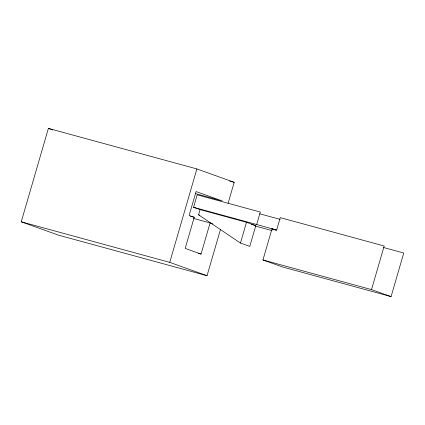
<?xml version="1.0" encoding="UTF-8"?>
<svg xmlns="http://www.w3.org/2000/svg" width="425" height="425" viewBox="0 0 425 425"><rect width="100%" height="100%" fill="white"/><g stroke="black" fill="none" stroke-linecap="round" stroke-linejoin="round"><path stroke-width="0.64" d="M220.522 229.325L207.044 275.719L58.554 235.168L21.25 221.813L48.392 128.382L196.881 168.938L234.186 182.293L228.092 203.267M207.044 275.719L169.74 262.363L196.881 168.938M193.572 207.288L197.189 194.831L260.302 212.054L256.684 224.512L193.572 207.288L200.085 209.621L246.489 222.291L255.813 225.633L249.783 246.394L240.454 243.052L198.581 214.811L200.085 209.621M195.458 193.614L222.174 200.913L196.068 191.563L189.13 215.438L194.236 217.265L185.188 248.407L201.046 254.081L210.088 222.939L193.556 218.423M240.454 243.052L246.489 222.291M391.085 296.618L282.524 266.969L262.953 259.962L272 228.82L276.643 230.09L280.261 217.632L384.184 246.011L371.514 289.611L391.085 296.618L403.75 253.018L383.35 247.446M229.707 181.071L234.186 182.293M259.723 213.802L280.123 219.369M256.684 224.512L276.643 230.09M251.366 224.416L255.813 225.633M255.462 226.084L272.043 230.605M190.421 216.219L194.236 217.265M262.953 259.962L371.514 289.611M198.486 253.385L201.046 254.081M21.25 221.813L169.74 262.363M48.392 128.382L52.742 129.944M272 228.82L275.671 230.132M198.581 214.811L199.824 215.252M210.088 222.939L212.946 223.964"/></g></svg>
